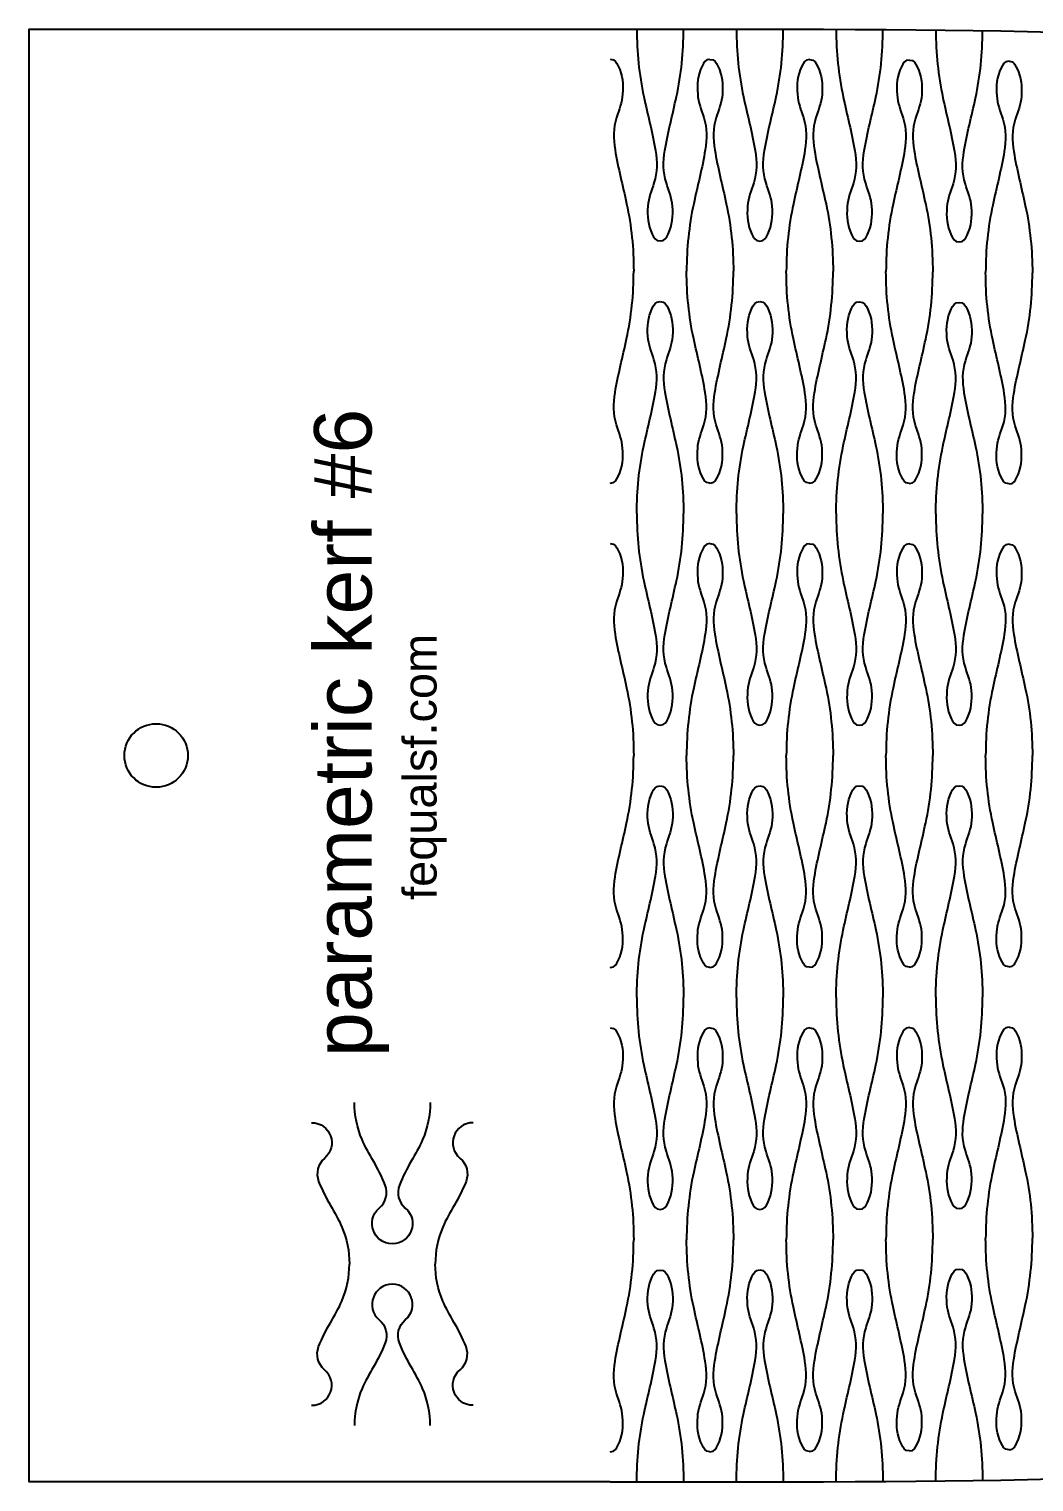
# Model space of a CAD drawing. Header units: millimetres. Extents: x 1 to 583, y -486 to -2.
# Drawn here: x 525.5 to 554.07, y -219.83 to -178.52 of the extents above; entities that cross this region are included whole.
import ezdxf

# ---------------------------------------------------------------- set-up
doc = ezdxf.new("R2010")
doc.units = ezdxf.units.MM
doc.header["$MEASUREMENT"] = 0
doc.layers.add('DEFAULT', color=7, linetype='Continuous')

msp = doc.modelspace()

# ---------------------------------------------------------------- linework, layer by layer
at = {"layer": 'DEFAULT'}
msp.add_lwpolyline([(542.024, -219.835), (525.497, -219.835), (525.497, -178.517), (542.024, -178.517)], dxfattribs=at)
for points, knots in [([(542.024, -178.517), (553.829, -178.517), (559.732, -178.517), (565.634, -179.55), (571.537, -180.583), (577.439, -182.649), (583.342, -190.913)], [0, 0, 0, 0, 1, 1, 1, 2, 2, 2, 2]), ([(542.777, -178.517), (542.777, -179.168), (542.841, -179.801), (542.977, -180.438), (543.087, -180.949), (543.221, -181.454), (543.306, -181.971), (543.358, -182.286), (543.366, -182.578), (543.266, -182.891), (543.196, -183.108), (543.106, -183.316), (543.091, -183.553), (543.073, -183.834), (543.085, -184.088), (543.218, -184.35), (543.269, -184.451), (543.301, -184.543), (543.441, -184.543)], [0, 0, 0, 0, 1, 1, 1, 2, 2, 2, 3, 3, 3, 4, 4, 4, 5, 5, 5, 6, 6, 6, 6]), ([(543.441, -184.543), (543.581, -184.543), (543.614, -184.451), (543.665, -184.351), (543.798, -184.088), (543.809, -183.835), (543.792, -183.553), (543.777, -183.317), (543.686, -183.109), (543.617, -182.891), (543.517, -182.578), (543.524, -182.286), (543.576, -181.971), (543.662, -181.454), (543.796, -180.949), (543.905, -180.438), (544.042, -179.801), (544.106, -179.168), (544.106, -178.518)], [0, 0, 0, 0, 1, 1, 1, 2, 2, 2, 3, 3, 3, 4, 4, 4, 5, 5, 5, 6, 6, 6, 6]), ([(545.611, -178.519), (545.611, -179.17), (545.675, -179.803), (545.811, -180.44), (545.921, -180.951), (546.055, -181.456), (546.14, -181.973), (546.193, -182.288), (546.2, -182.58), (546.1, -182.892), (546.03, -183.11), (545.94, -183.318), (545.925, -183.554), (545.908, -183.836), (545.919, -184.09), (546.052, -184.352), (546.103, -184.453), (546.135, -184.545), (546.275, -184.545)], [0, 0, 0, 0, 1, 1, 1, 2, 2, 2, 3, 3, 3, 4, 4, 4, 5, 5, 5, 6, 6, 6, 6]), ([(546.275, -184.545), (546.415, -184.545), (546.448, -184.453), (546.499, -184.353), (546.632, -184.09), (546.643, -183.837), (546.626, -183.556), (546.611, -183.319), (546.521, -183.111), (546.451, -182.893), (546.351, -182.58), (546.358, -182.289), (546.411, -181.973), (546.496, -181.457), (546.63, -180.952), (546.74, -180.441), (546.876, -179.805), (546.94, -179.172), (546.94, -178.521)], [0, 0, 0, 0, 1, 1, 1, 2, 2, 2, 3, 3, 3, 4, 4, 4, 5, 5, 5, 6, 6, 6, 6]), ([(548.445, -178.527), (548.445, -179.178), (548.509, -179.811), (548.646, -180.448), (548.755, -180.959), (548.889, -181.464), (548.974, -181.981), (549.027, -182.296), (549.034, -182.588), (548.934, -182.9), (548.864, -183.118), (548.774, -183.325), (548.759, -183.561), (548.742, -183.843), (548.753, -184.096), (548.886, -184.359), (548.937, -184.459), (548.969, -184.552), (549.11, -184.552)], [0, 0, 0, 0, 1, 1, 1, 2, 2, 2, 3, 3, 3, 4, 4, 4, 5, 5, 5, 6, 6, 6, 6]), ([(549.11, -184.552), (549.249, -184.553), (549.282, -184.461), (549.333, -184.361), (549.466, -184.099), (549.477, -183.846), (549.46, -183.564), (549.445, -183.328), (549.355, -183.12), (549.285, -182.902), (549.185, -182.589), (549.192, -182.298), (549.245, -181.982), (549.33, -181.466), (549.464, -180.962), (549.574, -180.452), (549.71, -179.816), (549.774, -179.184), (549.774, -178.534)], [0, 0, 0, 0, 1, 1, 1, 2, 2, 2, 3, 3, 3, 4, 4, 4, 5, 5, 5, 6, 6, 6, 6]), ([(551.279, -178.548), (551.279, -179.199), (551.343, -179.832), (551.48, -180.469), (551.589, -180.98), (551.723, -181.485), (551.808, -182.002), (551.861, -182.317), (551.868, -182.608), (551.768, -182.92), (551.698, -183.137), (551.608, -183.344), (551.593, -183.579), (551.576, -183.861), (551.588, -184.114), (551.72, -184.377), (551.771, -184.477), (551.803, -184.57), (551.944, -184.571)], [0, 0, 0, 0, 1, 1, 1, 2, 2, 2, 3, 3, 3, 4, 4, 4, 5, 5, 5, 6, 6, 6, 6]), ([(551.944, -184.571), (552.083, -184.572), (552.116, -184.481), (552.167, -184.381), (552.3, -184.12), (552.311, -183.867), (552.294, -183.586), (552.279, -183.35), (552.189, -183.142), (552.119, -182.924), (552.019, -182.612), (552.026, -182.32), (552.079, -182.005), (552.164, -181.491), (552.298, -180.988), (552.408, -180.479), (552.544, -179.845), (552.608, -179.214), (552.608, -178.566)], [0, 0, 0, 0, 1, 1, 1, 2, 2, 2, 3, 3, 3, 4, 4, 4, 5, 5, 5, 6, 6, 6, 6]), ([(542.024, -179.378), (542.164, -179.378), (542.197, -179.47), (542.247, -179.57), (542.381, -179.833), (542.392, -180.087), (542.374, -180.368), (542.36, -180.605), (542.269, -180.812), (542.2, -181.03), (542.1, -181.343), (542.107, -181.635), (542.159, -181.95), (542.245, -182.467), (542.379, -182.972), (542.488, -183.483), (542.625, -184.12), (542.688, -184.753), (542.688, -185.404)], [0, 0, 0, 0, 1, 1, 1, 2, 2, 2, 3, 3, 3, 4, 4, 4, 5, 5, 5, 6, 6, 6, 6]), ([(544.858, -179.379), (544.718, -179.379), (544.686, -179.471), (544.635, -179.571), (544.502, -179.833), (544.491, -180.087), (544.508, -180.369), (544.523, -180.605), (544.613, -180.813), (544.683, -181.031), (544.783, -181.344), (544.775, -181.635), (544.723, -181.951), (544.638, -182.468), (544.504, -182.973), (544.394, -183.484), (544.258, -184.12), (544.194, -184.753), (544.194, -185.404)], [0, 0, 0, 0, 1, 1, 1, 2, 2, 2, 3, 3, 3, 4, 4, 4, 5, 5, 5, 6, 6, 6, 6]), ([(544.858, -179.379), (544.998, -179.379), (545.031, -179.471), (545.082, -179.571), (545.215, -179.834), (545.226, -180.088), (545.209, -180.369), (545.194, -180.606), (545.104, -180.813), (545.034, -181.031), (544.934, -181.344), (544.941, -181.636), (544.994, -181.951), (545.079, -182.468), (545.213, -182.973), (545.322, -183.484), (545.459, -184.121), (545.523, -184.754), (545.523, -185.405)], [0, 0, 0, 0, 1, 1, 1, 2, 2, 2, 3, 3, 3, 4, 4, 4, 5, 5, 5, 6, 6, 6, 6]), ([(547.692, -179.383), (547.553, -179.383), (547.52, -179.475), (547.469, -179.575), (547.336, -179.838), (547.325, -180.091), (547.342, -180.372), (547.357, -180.609), (547.447, -180.817), (547.517, -181.035), (547.617, -181.347), (547.61, -181.639), (547.557, -181.955), (547.472, -182.471), (547.338, -182.976), (547.228, -183.487), (547.092, -184.123), (547.028, -184.756), (547.028, -185.406)], [0, 0, 0, 0, 1, 1, 1, 2, 2, 2, 3, 3, 3, 4, 4, 4, 5, 5, 5, 6, 6, 6, 6]), ([(547.692, -179.383), (547.833, -179.384), (547.865, -179.476), (547.916, -179.577), (548.049, -179.839), (548.06, -180.093), (548.043, -180.375), (548.028, -180.611), (547.938, -180.818), (547.868, -181.036), (547.768, -181.349), (547.775, -181.64), (547.828, -181.956), (547.913, -182.473), (548.047, -182.978), (548.157, -183.489), (548.293, -184.126), (548.357, -184.759), (548.357, -185.41)], [0, 0, 0, 0, 1, 1, 1, 2, 2, 2, 3, 3, 3, 4, 4, 4, 5, 5, 5, 6, 6, 6, 6]), ([(550.527, -179.398), (550.387, -179.398), (550.354, -179.49), (550.303, -179.589), (550.17, -179.852), (550.159, -180.104), (550.176, -180.386), (550.191, -180.622), (550.282, -180.83), (550.351, -181.048), (550.451, -181.361), (550.444, -181.652), (550.391, -181.968), (550.306, -182.483), (550.172, -182.988), (550.063, -183.497), (549.926, -184.133), (549.862, -184.766), (549.862, -185.415)], [0, 0, 0, 0, 1, 1, 1, 2, 2, 2, 3, 3, 3, 4, 4, 4, 5, 5, 5, 6, 6, 6, 6]), ([(550.527, -179.398), (550.667, -179.4), (550.699, -179.493), (550.75, -179.593), (550.882, -179.856), (550.895, -180.11), (550.877, -180.392), (550.862, -180.627), (550.772, -180.834), (550.702, -181.051), (550.602, -181.363), (550.61, -181.654), (550.662, -181.97), (550.747, -182.487), (550.881, -182.993), (550.991, -183.504), (551.127, -184.14), (551.191, -184.773), (551.191, -185.424)], [0, 0, 0, 0, 1, 1, 1, 2, 2, 2, 3, 3, 3, 4, 4, 4, 5, 5, 5, 6, 6, 6, 6]), ([(553.36, -179.434), (553.221, -179.433), (553.188, -179.524), (553.137, -179.623), (553.003, -179.885), (552.993, -180.137), (553.01, -180.417), (553.025, -180.654), (553.115, -180.862), (553.185, -181.08), (553.284, -181.392), (553.278, -181.683), (553.225, -181.998), (553.14, -182.512), (553.006, -183.015), (552.896, -183.523), (552.76, -184.158), (552.696, -184.789), (552.696, -185.437)], [0, 0, 0, 0, 1, 1, 1, 2, 2, 2, 3, 3, 3, 4, 4, 4, 5, 5, 5, 6, 6, 6, 6]), ([(553.36, -179.434), (553.501, -179.438), (553.533, -179.531), (553.584, -179.632), (553.716, -179.895), (553.728, -180.148), (553.711, -180.43), (553.696, -180.665), (553.606, -180.87), (553.536, -181.086), (553.435, -181.397), (553.444, -181.688), (553.496, -182.002), (553.581, -182.52), (553.715, -183.026), (553.824, -183.537), (553.96, -184.173), (554.025, -184.805), (554.025, -185.454)], [0, 0, 0, 0, 1, 1, 1, 2, 2, 2, 3, 3, 3, 4, 4, 4, 5, 5, 5, 6, 6, 6, 6]), ([(542.024, -191.429), (542.164, -191.429), (542.197, -191.337), (542.247, -191.237), (542.381, -190.974), (542.392, -190.721), (542.374, -190.439), (542.36, -190.203), (542.269, -189.995), (542.2, -189.777), (542.1, -189.464), (542.107, -189.172), (542.159, -188.857), (542.245, -188.34), (542.379, -187.835), (542.488, -187.324), (542.625, -186.687), (542.688, -186.054), (542.688, -185.404)], [0, 0, 0, 0, 1, 1, 1, 2, 2, 2, 3, 3, 3, 4, 4, 4, 5, 5, 5, 6, 6, 6, 6]), ([(544.858, -191.429), (544.718, -191.429), (544.686, -191.337), (544.635, -191.237), (544.502, -190.974), (544.491, -190.721), (544.508, -190.439), (544.523, -190.203), (544.613, -189.995), (544.683, -189.777), (544.783, -189.464), (544.775, -189.173), (544.723, -188.857), (544.638, -188.34), (544.504, -187.835), (544.394, -187.324), (544.258, -186.688), (544.194, -186.054), (544.194, -185.404)], [0, 0, 0, 0, 1, 1, 1, 2, 2, 2, 3, 3, 3, 4, 4, 4, 5, 5, 5, 6, 6, 6, 6]), ([(544.858, -191.429), (544.998, -191.429), (545.031, -191.337), (545.082, -191.237), (545.215, -190.974), (545.226, -190.721), (545.209, -190.439), (545.194, -190.203), (545.104, -189.995), (545.034, -189.777), (544.934, -189.464), (544.941, -189.173), (544.994, -188.857), (545.079, -188.34), (545.213, -187.835), (545.322, -187.325), (545.459, -186.688), (545.523, -186.055), (545.523, -185.405)], [0, 0, 0, 0, 1, 1, 1, 2, 2, 2, 3, 3, 3, 4, 4, 4, 5, 5, 5, 6, 6, 6, 6]), ([(547.692, -191.431), (547.552, -191.431), (547.52, -191.339), (547.469, -191.239), (547.336, -190.976), (547.325, -190.723), (547.342, -190.441), (547.357, -190.205), (547.447, -189.997), (547.517, -189.779), (547.617, -189.466), (547.61, -189.175), (547.557, -188.859), (547.472, -188.342), (547.338, -187.837), (547.228, -187.326), (547.092, -186.69), (547.028, -186.057), (547.028, -185.406)], [0, 0, 0, 0, 1, 1, 1, 2, 2, 2, 3, 3, 3, 4, 4, 4, 5, 5, 5, 6, 6, 6, 6]), ([(547.692, -191.431), (547.833, -191.431), (547.865, -191.34), (547.916, -191.239), (548.049, -190.977), (548.06, -190.724), (548.043, -190.442), (548.028, -190.206), (547.938, -189.998), (547.868, -189.78), (547.768, -189.467), (547.775, -189.175), (547.828, -188.86), (547.913, -188.343), (548.047, -187.839), (548.157, -187.328), (548.293, -186.692), (548.357, -186.06), (548.357, -185.41)], [0, 0, 0, 0, 1, 1, 1, 2, 2, 2, 3, 3, 3, 4, 4, 4, 5, 5, 5, 6, 6, 6, 6]), ([(550.527, -191.437), (550.387, -191.437), (550.354, -191.345), (550.303, -191.244), (550.17, -190.982), (550.159, -190.729), (550.176, -190.447), (550.191, -190.211), (550.282, -190.004), (550.351, -189.786), (550.451, -189.474), (550.444, -189.182), (550.391, -188.867), (550.306, -188.35), (550.172, -187.845), (550.063, -187.334), (549.926, -186.698), (549.862, -186.065), (549.862, -185.415)], [0, 0, 0, 0, 1, 1, 1, 2, 2, 2, 3, 3, 3, 4, 4, 4, 5, 5, 5, 6, 6, 6, 6]), ([(550.527, -191.437), (550.666, -191.438), (550.699, -191.346), (550.75, -191.246), (550.883, -190.984), (550.894, -190.731), (550.877, -190.45), (550.862, -190.213), (550.772, -190.006), (550.702, -189.787), (550.602, -189.475), (550.609, -189.184), (550.662, -188.868), (550.747, -188.353), (550.881, -187.849), (550.991, -187.339), (551.127, -186.705), (551.191, -186.073), (551.191, -185.424)], [0, 0, 0, 0, 1, 1, 1, 2, 2, 2, 3, 3, 3, 4, 4, 4, 5, 5, 5, 6, 6, 6, 6]), ([(553.36, -191.451), (553.221, -191.45), (553.188, -191.358), (553.137, -191.258), (553.004, -190.996), (552.993, -190.743), (553.01, -190.462), (553.025, -190.226), (553.115, -190.019), (553.185, -189.802), (553.285, -189.491), (553.278, -189.2), (553.225, -188.885), (553.14, -188.369), (553.006, -187.864), (552.896, -187.354), (552.76, -186.719), (552.696, -186.086), (552.696, -185.437)], [0, 0, 0, 0, 1, 1, 1, 2, 2, 2, 3, 3, 3, 4, 4, 4, 5, 5, 5, 6, 6, 6, 6]), ([(553.36, -191.451), (553.5, -191.453), (553.533, -191.361), (553.584, -191.261), (553.717, -191), (553.728, -190.748), (553.711, -190.468), (553.696, -190.231), (553.606, -190.024), (553.536, -189.805), (553.437, -189.494), (553.443, -189.203), (553.496, -188.888), (553.581, -188.374), (553.715, -187.872), (553.824, -187.365), (553.961, -186.732), (554.025, -186.102), (554.025, -185.454)], [0, 0, 0, 0, 1, 1, 1, 2, 2, 2, 3, 3, 3, 4, 4, 4, 5, 5, 5, 6, 6, 6, 6]), ([(542.777, -192.29), (542.777, -191.639), (542.841, -191.006), (542.977, -190.369), (543.087, -189.858), (543.221, -189.353), (543.306, -188.837), (543.358, -188.521), (543.366, -188.229), (543.266, -187.917), (543.196, -187.699), (543.106, -187.491), (543.091, -187.254), (543.073, -186.973), (543.085, -186.72), (543.218, -186.457), (543.269, -186.357), (543.301, -186.265), (543.441, -186.265)], [0, 0, 0, 0, 1, 1, 1, 2, 2, 2, 3, 3, 3, 4, 4, 4, 5, 5, 5, 6, 6, 6, 6]), ([(543.441, -186.265), (543.581, -186.265), (543.614, -186.357), (543.665, -186.457), (543.798, -186.72), (543.809, -186.973), (543.792, -187.255), (543.777, -187.491), (543.686, -187.699), (543.617, -187.917), (543.517, -188.229), (543.524, -188.521), (543.576, -188.837), (543.662, -189.354), (543.796, -189.859), (543.905, -190.37), (544.042, -191.006), (544.106, -191.64), (544.106, -192.29)], [0, 0, 0, 0, 1, 1, 1, 2, 2, 2, 3, 3, 3, 4, 4, 4, 5, 5, 5, 6, 6, 6, 6]), ([(545.611, -192.29), (545.611, -191.64), (545.675, -191.007), (545.811, -190.37), (545.921, -189.859), (546.055, -189.355), (546.14, -188.838), (546.193, -188.522), (546.2, -188.231), (546.1, -187.918), (546.03, -187.7), (545.94, -187.492), (545.925, -187.256), (545.908, -186.974), (545.919, -186.721), (546.052, -186.458), (546.103, -186.358), (546.135, -186.266), (546.275, -186.266)], [0, 0, 0, 0, 1, 1, 1, 2, 2, 2, 3, 3, 3, 4, 4, 4, 5, 5, 5, 6, 6, 6, 6]), ([(546.275, -186.266), (546.415, -186.266), (546.448, -186.358), (546.499, -186.459), (546.632, -186.722), (546.643, -186.975), (546.626, -187.256), (546.611, -187.493), (546.521, -187.701), (546.451, -187.919), (546.351, -188.231), (546.358, -188.523), (546.411, -188.838), (546.496, -189.355), (546.63, -189.86), (546.74, -190.371), (546.876, -191.008), (546.94, -191.641), (546.94, -192.291)], [0, 0, 0, 0, 1, 1, 1, 2, 2, 2, 3, 3, 3, 4, 4, 4, 5, 5, 5, 6, 6, 6, 6]), ([(548.445, -192.293), (548.445, -191.643), (548.509, -191.01), (548.646, -190.374), (548.755, -189.863), (548.889, -189.359), (548.974, -188.843), (549.027, -188.527), (549.034, -188.236), (548.934, -187.923), (548.864, -187.705), (548.774, -187.497), (548.759, -187.261), (548.742, -186.98), (548.753, -186.727), (548.886, -186.464), (548.937, -186.364), (548.97, -186.272), (549.11, -186.273)], [0, 0, 0, 0, 1, 1, 1, 2, 2, 2, 3, 3, 3, 4, 4, 4, 5, 5, 5, 6, 6, 6, 6]), ([(549.11, -186.273), (549.25, -186.273), (549.282, -186.365), (549.333, -186.466), (549.466, -186.728), (549.477, -186.982), (549.46, -187.263), (549.445, -187.499), (549.355, -187.707), (549.285, -187.925), (549.185, -188.237), (549.192, -188.528), (549.245, -188.844), (549.33, -189.361), (549.464, -189.865), (549.574, -190.376), (549.71, -191.013), (549.774, -191.645), (549.774, -192.296)], [0, 0, 0, 0, 1, 1, 1, 2, 2, 2, 3, 3, 3, 4, 4, 4, 5, 5, 5, 6, 6, 6, 6]), ([(551.279, -192.3), (551.279, -191.651), (551.343, -191.019), (551.48, -190.384), (551.589, -189.874), (551.723, -189.371), (551.808, -188.856), (551.861, -188.54), (551.868, -188.249), (551.768, -187.937), (551.698, -187.719), (551.608, -187.511), (551.593, -187.275), (551.576, -186.994), (551.587, -186.741), (551.72, -186.48), (551.771, -186.38), (551.804, -186.288), (551.944, -186.289)], [0, 0, 0, 0, 1, 1, 1, 2, 2, 2, 3, 3, 3, 4, 4, 4, 5, 5, 5, 6, 6, 6, 6]), ([(551.944, -186.289), (552.084, -186.29), (552.116, -186.383), (552.167, -186.483), (552.299, -186.746), (552.311, -186.999), (552.294, -187.28), (552.279, -187.516), (552.189, -187.723), (552.119, -187.94), (552.019, -188.252), (552.027, -188.543), (552.079, -188.858), (552.164, -189.374), (552.298, -189.879), (552.408, -190.389), (552.544, -191.025), (552.608, -191.657), (552.608, -192.306)], [0, 0, 0, 0, 1, 1, 1, 2, 2, 2, 3, 3, 3, 4, 4, 4, 5, 5, 5, 6, 6, 6, 6]), ([(542.777, -192.29), (542.777, -192.941), (542.841, -193.574), (542.977, -194.211), (543.087, -194.721), (543.221, -195.226), (543.306, -195.743), (543.358, -196.059), (543.366, -196.35), (543.266, -196.663), (543.196, -196.881), (543.106, -197.089), (543.091, -197.325), (543.073, -197.607), (543.085, -197.86), (543.218, -198.123), (543.269, -198.223), (543.301, -198.315), (543.441, -198.315)], [0, 0, 0, 0, 1, 1, 1, 2, 2, 2, 3, 3, 3, 4, 4, 4, 5, 5, 5, 6, 6, 6, 6]), ([(543.441, -198.315), (543.581, -198.315), (543.614, -198.223), (543.665, -198.123), (543.798, -197.86), (543.809, -197.607), (543.792, -197.325), (543.777, -197.089), (543.686, -196.881), (543.617, -196.663), (543.517, -196.35), (543.524, -196.059), (543.576, -195.743), (543.662, -195.226), (543.796, -194.721), (543.905, -194.21), (544.042, -193.574), (544.106, -192.94), (544.106, -192.29)], [0, 0, 0, 0, 1, 1, 1, 2, 2, 2, 3, 3, 3, 4, 4, 4, 5, 5, 5, 6, 6, 6, 6]), ([(545.611, -192.29), (545.611, -192.941), (545.675, -193.574), (545.811, -194.211), (545.921, -194.722), (546.055, -195.227), (546.14, -195.743), (546.193, -196.059), (546.2, -196.351), (546.1, -196.663), (546.03, -196.881), (545.94, -197.089), (545.925, -197.325), (545.908, -197.607), (545.919, -197.86), (546.052, -198.123), (546.103, -198.223), (546.135, -198.315), (546.275, -198.315)], [0, 0, 0, 0, 1, 1, 1, 2, 2, 2, 3, 3, 3, 4, 4, 4, 5, 5, 5, 6, 6, 6, 6]), ([(546.275, -198.315), (546.415, -198.315), (546.448, -198.223), (546.499, -198.123), (546.632, -197.86), (546.643, -197.607), (546.626, -197.326), (546.611, -197.089), (546.521, -196.881), (546.451, -196.663), (546.351, -196.351), (546.358, -196.059), (546.411, -195.743), (546.496, -195.227), (546.63, -194.722), (546.74, -194.211), (546.876, -193.575), (546.94, -192.942), (546.94, -192.291)], [0, 0, 0, 0, 1, 1, 1, 2, 2, 2, 3, 3, 3, 4, 4, 4, 5, 5, 5, 6, 6, 6, 6]), ([(548.445, -192.293), (548.445, -192.943), (548.509, -193.577), (548.646, -194.213), (548.755, -194.724), (548.889, -195.229), (548.974, -195.745), (549.027, -196.061), (549.034, -196.352), (548.934, -196.664), (548.864, -196.882), (548.774, -197.09), (548.759, -197.326), (548.742, -197.608), (548.753, -197.861), (548.886, -198.124), (548.937, -198.224), (548.97, -198.316), (549.11, -198.316)], [0, 0, 0, 0, 1, 1, 1, 2, 2, 2, 3, 3, 3, 4, 4, 4, 5, 5, 5, 6, 6, 6, 6]), ([(549.11, -198.316), (549.25, -198.316), (549.282, -198.224), (549.333, -198.124), (549.466, -197.861), (549.477, -197.608), (549.46, -197.327), (549.445, -197.09), (549.355, -196.883), (549.285, -196.665), (549.185, -196.352), (549.192, -196.061), (549.245, -195.745), (549.33, -195.229), (549.464, -194.724), (549.574, -194.214), (549.71, -193.578), (549.774, -192.945), (549.774, -192.296)], [0, 0, 0, 0, 1, 1, 1, 2, 2, 2, 3, 3, 3, 4, 4, 4, 5, 5, 5, 6, 6, 6, 6]), ([(551.279, -192.3), (551.279, -192.95), (551.343, -193.583), (551.48, -194.219), (551.589, -194.729), (551.723, -195.233), (551.808, -195.749), (551.861, -196.064), (551.868, -196.355), (551.768, -196.668), (551.698, -196.885), (551.608, -197.092), (551.593, -197.328), (551.576, -197.61), (551.587, -197.863), (551.72, -198.125), (551.771, -198.225), (551.804, -198.317), (551.944, -198.317)], [0, 0, 0, 0, 1, 1, 1, 2, 2, 2, 3, 3, 3, 4, 4, 4, 5, 5, 5, 6, 6, 6, 6]), ([(551.944, -198.317), (552.083, -198.317), (552.116, -198.225), (552.167, -198.125), (552.3, -197.863), (552.311, -197.61), (552.294, -197.329), (552.279, -197.093), (552.189, -196.886), (552.119, -196.668), (552.019, -196.356), (552.026, -196.065), (552.079, -195.75), (552.164, -195.234), (552.298, -194.731), (552.408, -194.221), (552.544, -193.586), (552.608, -192.955), (552.608, -192.306)], [0, 0, 0, 0, 1, 1, 1, 2, 2, 2, 3, 3, 3, 4, 4, 4, 5, 5, 5, 6, 6, 6, 6]), ([(542.024, -193.151), (542.164, -193.151), (542.197, -193.243), (542.247, -193.343), (542.381, -193.606), (542.392, -193.859), (542.374, -194.141), (542.36, -194.377), (542.269, -194.585), (542.2, -194.803), (542.1, -195.116), (542.107, -195.407), (542.159, -195.723), (542.245, -196.24), (542.379, -196.745), (542.488, -197.256), (542.625, -197.892), (542.688, -198.526), (542.688, -199.176)], [0, 0, 0, 0, 1, 1, 1, 2, 2, 2, 3, 3, 3, 4, 4, 4, 5, 5, 5, 6, 6, 6, 6]), ([(544.858, -193.151), (544.718, -193.151), (544.686, -193.243), (544.635, -193.343), (544.502, -193.606), (544.491, -193.859), (544.508, -194.141), (544.523, -194.377), (544.613, -194.585), (544.683, -194.803), (544.783, -195.116), (544.775, -195.407), (544.723, -195.723), (544.638, -196.24), (544.504, -196.745), (544.394, -197.256), (544.258, -197.892), (544.194, -198.526), (544.194, -199.176)], [0, 0, 0, 0, 1, 1, 1, 2, 2, 2, 3, 3, 3, 4, 4, 4, 5, 5, 5, 6, 6, 6, 6]), ([(544.858, -193.151), (544.998, -193.151), (545.031, -193.243), (545.082, -193.343), (545.215, -193.606), (545.226, -193.859), (545.209, -194.141), (545.194, -194.377), (545.104, -194.585), (545.034, -194.803), (544.934, -195.116), (544.941, -195.407), (544.994, -195.723), (545.079, -196.24), (545.213, -196.745), (545.322, -197.256), (545.459, -197.892), (545.523, -198.526), (545.523, -199.176)], [0, 0, 0, 0, 1, 1, 1, 2, 2, 2, 3, 3, 3, 4, 4, 4, 5, 5, 5, 6, 6, 6, 6]), ([(547.692, -193.152), (547.553, -193.152), (547.52, -193.244), (547.469, -193.344), (547.336, -193.607), (547.325, -193.86), (547.342, -194.142), (547.357, -194.378), (547.447, -194.586), (547.517, -194.804), (547.617, -195.117), (547.61, -195.408), (547.557, -195.724), (547.472, -196.241), (547.338, -196.746), (547.228, -197.256), (547.092, -197.893), (547.028, -198.526), (547.028, -199.176)], [0, 0, 0, 0, 1, 1, 1, 2, 2, 2, 3, 3, 3, 4, 4, 4, 5, 5, 5, 6, 6, 6, 6]), ([(547.692, -193.152), (547.833, -193.152), (547.865, -193.245), (547.916, -193.345), (548.049, -193.607), (548.06, -193.861), (548.043, -194.142), (548.028, -194.379), (547.938, -194.586), (547.868, -194.804), (547.768, -195.117), (547.775, -195.408), (547.828, -195.724), (547.913, -196.241), (548.047, -196.746), (548.157, -197.257), (548.293, -197.893), (548.357, -198.526), (548.357, -199.176)], [0, 0, 0, 0, 1, 1, 1, 2, 2, 2, 3, 3, 3, 4, 4, 4, 5, 5, 5, 6, 6, 6, 6]), ([(550.527, -193.157), (550.387, -193.157), (550.354, -193.248), (550.303, -193.349), (550.17, -193.611), (550.159, -193.864), (550.176, -194.145), (550.191, -194.382), (550.282, -194.589), (550.351, -194.807), (550.451, -195.12), (550.444, -195.411), (550.391, -195.726), (550.306, -196.243), (550.172, -196.747), (550.063, -197.258), (549.926, -197.894), (549.862, -198.526), (549.862, -199.176)], [0, 0, 0, 0, 1, 1, 1, 2, 2, 2, 3, 3, 3, 4, 4, 4, 5, 5, 5, 6, 6, 6, 6]), ([(550.527, -193.157), (550.667, -193.157), (550.699, -193.249), (550.75, -193.35), (550.883, -193.612), (550.894, -193.866), (550.877, -194.147), (550.862, -194.383), (550.772, -194.59), (550.702, -194.808), (550.602, -195.12), (550.609, -195.412), (550.662, -195.727), (550.747, -196.243), (550.881, -196.748), (550.991, -197.258), (551.127, -197.894), (551.191, -198.527), (551.191, -199.176)], [0, 0, 0, 0, 1, 1, 1, 2, 2, 2, 3, 3, 3, 4, 4, 4, 5, 5, 5, 6, 6, 6, 6]), ([(553.36, -193.168), (553.221, -193.167), (553.188, -193.259), (553.137, -193.359), (553.004, -193.62), (552.993, -193.873), (553.01, -194.154), (553.025, -194.39), (553.115, -194.597), (553.185, -194.815), (553.285, -195.127), (553.278, -195.418), (553.225, -195.733), (553.14, -196.248), (553.006, -196.751), (552.896, -197.261), (552.76, -197.896), (552.696, -198.527), (552.696, -199.176)], [0, 0, 0, 0, 1, 1, 1, 2, 2, 2, 3, 3, 3, 4, 4, 4, 5, 5, 5, 6, 6, 6, 6]), ([(553.36, -193.168), (553.5, -193.169), (553.533, -193.261), (553.584, -193.361), (553.716, -193.623), (553.728, -193.876), (553.711, -194.157), (553.696, -194.393), (553.606, -194.599), (553.536, -194.816), (553.436, -195.128), (553.443, -195.419), (553.496, -195.734), (553.581, -196.249), (553.715, -196.753), (553.824, -197.263), (553.961, -197.897), (554.025, -198.528), (554.025, -199.176)], [0, 0, 0, 0, 1, 1, 1, 2, 2, 2, 3, 3, 3, 4, 4, 4, 5, 5, 5, 6, 6, 6, 6]), ([(529.11, -198.273), (528.611, -198.273), (528.207, -198.677), (528.207, -199.176), (528.207, -199.675), (528.611, -200.079), (529.11, -200.079), (529.608, -200.079), (530.013, -199.675), (530.013, -199.176), (530.013, -198.677), (529.608, -198.273), (529.11, -198.273)], [0, 0, 0, 0, 1, 1, 1, 2, 2, 2, 3, 3, 3, 4, 4, 4, 4]), ([(542.024, -205.201), (542.164, -205.201), (542.197, -205.109), (542.247, -205.009), (542.381, -204.747), (542.392, -204.493), (542.374, -204.211), (542.36, -203.975), (542.269, -203.767), (542.2, -203.549), (542.1, -203.237), (542.107, -202.945), (542.159, -202.629), (542.245, -202.112), (542.379, -201.607), (542.488, -201.096), (542.625, -200.46), (542.688, -199.826), (542.688, -199.176)], [0, 0, 0, 0, 1, 1, 1, 2, 2, 2, 3, 3, 3, 4, 4, 4, 5, 5, 5, 6, 6, 6, 6]), ([(544.858, -205.201), (544.718, -205.201), (544.686, -205.109), (544.635, -205.009), (544.502, -204.746), (544.491, -204.493), (544.508, -204.211), (544.523, -203.975), (544.613, -203.767), (544.683, -203.549), (544.783, -203.237), (544.775, -202.945), (544.723, -202.629), (544.638, -202.112), (544.504, -201.607), (544.394, -201.096), (544.258, -200.46), (544.194, -199.826), (544.194, -199.176)], [0, 0, 0, 0, 1, 1, 1, 2, 2, 2, 3, 3, 3, 4, 4, 4, 5, 5, 5, 6, 6, 6, 6]), ([(544.858, -205.201), (544.998, -205.201), (545.031, -205.109), (545.082, -205.009), (545.215, -204.746), (545.226, -204.493), (545.209, -204.211), (545.194, -203.975), (545.104, -203.767), (545.034, -203.549), (544.934, -203.237), (544.941, -202.945), (544.994, -202.629), (545.079, -202.112), (545.213, -201.607), (545.322, -201.096), (545.459, -200.46), (545.523, -199.826), (545.523, -199.176)], [0, 0, 0, 0, 1, 1, 1, 2, 2, 2, 3, 3, 3, 4, 4, 4, 5, 5, 5, 6, 6, 6, 6]), ([(547.692, -205.2), (547.553, -205.2), (547.52, -205.108), (547.469, -205.008), (547.336, -204.745), (547.325, -204.492), (547.342, -204.21), (547.357, -203.974), (547.447, -203.766), (547.517, -203.548), (547.617, -203.235), (547.61, -202.944), (547.557, -202.628), (547.472, -202.112), (547.338, -201.607), (547.228, -201.096), (547.092, -200.46), (547.028, -199.826), (547.028, -199.176)], [0, 0, 0, 0, 1, 1, 1, 2, 2, 2, 3, 3, 3, 4, 4, 4, 5, 5, 5, 6, 6, 6, 6]), ([(547.692, -205.2), (547.833, -205.2), (547.865, -205.108), (547.916, -205.007), (548.049, -204.745), (548.06, -204.491), (548.043, -204.21), (548.028, -203.973), (547.938, -203.766), (547.868, -203.548), (547.768, -203.235), (547.775, -202.944), (547.828, -202.628), (547.913, -202.111), (548.047, -201.606), (548.157, -201.096), (548.293, -200.459), (548.357, -199.826), (548.357, -199.176)], [0, 0, 0, 0, 1, 1, 1, 2, 2, 2, 3, 3, 3, 4, 4, 4, 5, 5, 5, 6, 6, 6, 6]), ([(550.527, -205.195), (550.387, -205.196), (550.354, -205.104), (550.303, -205.004), (550.17, -204.741), (550.159, -204.488), (550.176, -204.207), (550.191, -203.97), (550.282, -203.763), (550.351, -203.545), (550.451, -203.233), (550.444, -202.941), (550.391, -202.626), (550.306, -202.11), (550.172, -201.605), (550.063, -201.094), (549.926, -200.459), (549.862, -199.826), (549.862, -199.176)], [0, 0, 0, 0, 1, 1, 1, 2, 2, 2, 3, 3, 3, 4, 4, 4, 5, 5, 5, 6, 6, 6, 6]), ([(550.527, -205.195), (550.667, -205.195), (550.699, -205.103), (550.75, -205.002), (550.883, -204.74), (550.894, -204.487), (550.877, -204.205), (550.862, -203.969), (550.772, -203.762), (550.702, -203.544), (550.602, -203.232), (550.609, -202.941), (550.662, -202.625), (550.747, -202.109), (550.881, -201.604), (550.991, -201.094), (551.127, -200.458), (551.191, -199.826), (551.191, -199.176)], [0, 0, 0, 0, 1, 1, 1, 2, 2, 2, 3, 3, 3, 4, 4, 4, 5, 5, 5, 6, 6, 6, 6]), ([(553.36, -205.184), (553.221, -205.185), (553.188, -205.093), (553.137, -204.994), (553.004, -204.732), (552.993, -204.479), (553.01, -204.198), (553.025, -203.962), (553.115, -203.755), (553.185, -203.537), (553.285, -203.226), (553.278, -202.934), (553.225, -202.62), (553.14, -202.104), (553.006, -201.601), (552.896, -201.091), (552.76, -200.457), (552.696, -199.825), (552.696, -199.176)], [0, 0, 0, 0, 1, 1, 1, 2, 2, 2, 3, 3, 3, 4, 4, 4, 5, 5, 5, 6, 6, 6, 6]), ([(553.36, -205.184), (553.5, -205.183), (553.533, -205.091), (553.584, -204.991), (553.716, -204.729), (553.728, -204.476), (553.711, -204.195), (553.696, -203.959), (553.606, -203.753), (553.536, -203.536), (553.436, -203.224), (553.443, -202.934), (553.496, -202.619), (553.581, -202.103), (553.715, -201.599), (553.824, -201.09), (553.961, -200.455), (554.025, -199.824), (554.025, -199.176)], [0, 0, 0, 0, 1, 1, 1, 2, 2, 2, 3, 3, 3, 4, 4, 4, 5, 5, 5, 6, 6, 6, 6]), ([(542.777, -206.062), (542.777, -205.412), (542.841, -204.778), (542.977, -204.142), (543.087, -203.631), (543.221, -203.126), (543.306, -202.609), (543.358, -202.294), (543.366, -202.002), (543.266, -201.689), (543.196, -201.471), (543.106, -201.263), (543.091, -201.027), (543.073, -200.745), (543.085, -200.492), (543.218, -200.229), (543.269, -200.129), (543.301, -200.037), (543.441, -200.037)], [0, 0, 0, 0, 1, 1, 1, 2, 2, 2, 3, 3, 3, 4, 4, 4, 5, 5, 5, 6, 6, 6, 6]), ([(543.441, -200.037), (543.581, -200.037), (543.614, -200.129), (543.665, -200.229), (543.798, -200.492), (543.809, -200.745), (543.792, -201.027), (543.777, -201.263), (543.686, -201.471), (543.617, -201.689), (543.517, -202.002), (543.524, -202.294), (543.576, -202.609), (543.662, -203.126), (543.796, -203.631), (543.905, -204.142), (544.042, -204.779), (544.106, -205.412), (544.106, -206.062)], [0, 0, 0, 0, 1, 1, 1, 2, 2, 2, 3, 3, 3, 4, 4, 4, 5, 5, 5, 6, 6, 6, 6]), ([(545.611, -206.062), (545.611, -205.411), (545.675, -204.778), (545.811, -204.141), (545.921, -203.63), (546.055, -203.125), (546.14, -202.609), (546.193, -202.293), (546.2, -202.001), (546.1, -201.689), (546.03, -201.471), (545.94, -201.263), (545.925, -201.027), (545.908, -200.745), (545.919, -200.492), (546.052, -200.229), (546.103, -200.129), (546.135, -200.037), (546.275, -200.037)], [0, 0, 0, 0, 1, 1, 1, 2, 2, 2, 3, 3, 3, 4, 4, 4, 5, 5, 5, 6, 6, 6, 6]), ([(546.275, -200.037), (546.415, -200.037), (546.448, -200.129), (546.499, -200.229), (546.632, -200.492), (546.643, -200.745), (546.626, -201.027), (546.611, -201.263), (546.521, -201.471), (546.451, -201.689), (546.351, -202.001), (546.358, -202.293), (546.411, -202.609), (546.496, -203.125), (546.63, -203.63), (546.74, -204.141), (546.876, -204.778), (546.94, -205.411), (546.94, -206.061)], [0, 0, 0, 0, 1, 1, 1, 2, 2, 2, 3, 3, 3, 4, 4, 4, 5, 5, 5, 6, 6, 6, 6]), ([(548.445, -206.059), (548.445, -205.409), (548.509, -204.776), (548.646, -204.139), (548.755, -203.629), (548.889, -203.124), (548.974, -202.607), (549.027, -202.292), (549.034, -202), (548.934, -201.688), (548.864, -201.47), (548.774, -201.262), (548.759, -201.026), (548.742, -200.744), (548.753, -200.491), (548.886, -200.229), (548.937, -200.128), (548.97, -200.036), (549.11, -200.036)], [0, 0, 0, 0, 1, 1, 1, 2, 2, 2, 3, 3, 3, 4, 4, 4, 5, 5, 5, 6, 6, 6, 6]), ([(549.11, -200.036), (549.25, -200.036), (549.282, -200.128), (549.333, -200.228), (549.466, -200.491), (549.477, -200.744), (549.46, -201.026), (549.445, -201.262), (549.355, -201.47), (549.285, -201.688), (549.185, -202), (549.192, -202.291), (549.245, -202.607), (549.33, -203.123), (549.464, -203.628), (549.574, -204.138), (549.71, -204.774), (549.774, -205.407), (549.774, -206.057)], [0, 0, 0, 0, 1, 1, 1, 2, 2, 2, 3, 3, 3, 4, 4, 4, 5, 5, 5, 6, 6, 6, 6]), ([(551.279, -206.052), (551.279, -205.402), (551.343, -204.769), (551.48, -204.133), (551.589, -203.623), (551.723, -203.119), (551.808, -202.603), (551.861, -202.288), (551.868, -201.997), (551.768, -201.685), (551.698, -201.467), (551.608, -201.26), (551.593, -201.024), (551.576, -200.743), (551.587, -200.49), (551.72, -200.227), (551.771, -200.127), (551.804, -200.035), (551.944, -200.035)], [0, 0, 0, 0, 1, 1, 1, 2, 2, 2, 3, 3, 3, 4, 4, 4, 5, 5, 5, 6, 6, 6, 6]), ([(551.944, -200.035), (552.083, -200.035), (552.116, -200.127), (552.167, -200.227), (552.3, -200.489), (552.311, -200.742), (552.294, -201.023), (552.279, -201.259), (552.189, -201.466), (552.119, -201.684), (552.019, -201.996), (552.026, -202.287), (552.079, -202.602), (552.164, -203.118), (552.298, -203.621), (552.408, -204.131), (552.544, -204.766), (552.608, -205.397), (552.608, -206.046)], [0, 0, 0, 0, 1, 1, 1, 2, 2, 2, 3, 3, 3, 4, 4, 4, 5, 5, 5, 6, 6, 6, 6]), ([(542.777, -206.062), (542.777, -206.713), (542.841, -207.346), (542.977, -207.983), (543.087, -208.494), (543.221, -208.999), (543.306, -209.515), (543.358, -209.831), (543.366, -210.123), (543.266, -210.435), (543.196, -210.653), (543.106, -210.861), (543.091, -211.098), (543.073, -211.379), (543.085, -211.633), (543.218, -211.895), (543.269, -211.995), (543.301, -212.088), (543.441, -212.088)], [0, 0, 0, 0, 1, 1, 1, 2, 2, 2, 3, 3, 3, 4, 4, 4, 5, 5, 5, 6, 6, 6, 6]), ([(543.441, -212.088), (543.581, -212.088), (543.614, -211.995), (543.665, -211.895), (543.798, -211.633), (543.809, -211.379), (543.792, -211.098), (543.777, -210.861), (543.686, -210.653), (543.617, -210.435), (543.517, -210.123), (543.524, -209.831), (543.576, -209.515), (543.662, -208.998), (543.796, -208.493), (543.905, -207.982), (544.042, -207.346), (544.106, -206.713), (544.106, -206.062)], [0, 0, 0, 0, 1, 1, 1, 2, 2, 2, 3, 3, 3, 4, 4, 4, 5, 5, 5, 6, 6, 6, 6]), ([(545.611, -206.062), (545.611, -206.712), (545.675, -207.346), (545.811, -207.982), (545.921, -208.493), (546.055, -208.998), (546.14, -209.514), (546.193, -209.83), (546.2, -210.121), (546.1, -210.434), (546.03, -210.652), (545.94, -210.86), (545.925, -211.096), (545.908, -211.378), (545.919, -211.631), (546.052, -211.894), (546.103, -211.994), (546.135, -212.086), (546.275, -212.086)], [0, 0, 0, 0, 1, 1, 1, 2, 2, 2, 3, 3, 3, 4, 4, 4, 5, 5, 5, 6, 6, 6, 6]), ([(546.275, -212.086), (546.415, -212.086), (546.448, -211.994), (546.499, -211.893), (546.632, -211.631), (546.643, -211.377), (546.626, -211.096), (546.611, -210.859), (546.521, -210.652), (546.451, -210.434), (546.351, -210.121), (546.358, -209.829), (546.411, -209.514), (546.496, -208.997), (546.63, -208.492), (546.74, -207.981), (546.876, -207.344), (546.94, -206.711), (546.94, -206.061)], [0, 0, 0, 0, 1, 1, 1, 2, 2, 2, 3, 3, 3, 4, 4, 4, 5, 5, 5, 6, 6, 6, 6]), ([(548.445, -206.059), (548.445, -206.709), (548.509, -207.342), (548.646, -207.978), (548.755, -208.489), (548.889, -208.993), (548.974, -209.509), (549.027, -209.825), (549.034, -210.116), (548.934, -210.429), (548.864, -210.647), (548.774, -210.855), (548.759, -211.091), (548.742, -211.373), (548.753, -211.626), (548.886, -211.888), (548.937, -211.988), (548.97, -212.08), (549.11, -212.08)], [0, 0, 0, 0, 1, 1, 1, 2, 2, 2, 3, 3, 3, 4, 4, 4, 5, 5, 5, 6, 6, 6, 6]), ([(549.11, -212.08), (549.25, -212.079), (549.282, -211.987), (549.333, -211.887), (549.466, -211.624), (549.477, -211.37), (549.46, -211.089), (549.445, -210.853), (549.355, -210.645), (549.285, -210.428), (549.185, -210.115), (549.192, -209.824), (549.245, -209.508), (549.33, -208.992), (549.464, -208.487), (549.574, -207.976), (549.71, -207.34), (549.774, -206.707), (549.774, -206.057)], [0, 0, 0, 0, 1, 1, 1, 2, 2, 2, 3, 3, 3, 4, 4, 4, 5, 5, 5, 6, 6, 6, 6]), ([(551.279, -206.052), (551.279, -206.701), (551.343, -207.333), (551.48, -207.969), (551.589, -208.478), (551.723, -208.981), (551.808, -209.496), (551.861, -209.812), (551.868, -210.103), (551.768, -210.415), (551.698, -210.633), (551.608, -210.841), (551.593, -211.077), (551.576, -211.358), (551.587, -211.611), (551.72, -211.873), (551.771, -211.972), (551.804, -212.064), (551.944, -212.063)], [0, 0, 0, 0, 1, 1, 1, 2, 2, 2, 3, 3, 3, 4, 4, 4, 5, 5, 5, 6, 6, 6, 6]), ([(551.944, -212.063), (552.084, -212.062), (552.116, -211.969), (552.167, -211.869), (552.299, -211.607), (552.311, -211.353), (552.294, -211.072), (552.279, -210.836), (552.189, -210.63), (552.119, -210.412), (552.019, -210.1), (552.027, -209.809), (552.079, -209.494), (552.164, -208.978), (552.298, -208.473), (552.408, -207.963), (552.544, -207.328), (552.608, -206.695), (552.608, -206.046)], [0, 0, 0, 0, 1, 1, 1, 2, 2, 2, 3, 3, 3, 4, 4, 4, 5, 5, 5, 6, 6, 6, 6]), ([(542.024, -206.923), (542.164, -206.923), (542.197, -207.015), (542.247, -207.116), (542.381, -207.378), (542.392, -207.632), (542.374, -207.913), (542.36, -208.15), (542.269, -208.357), (542.2, -208.575), (542.1, -208.888), (542.107, -209.18), (542.159, -209.496), (542.245, -210.012), (542.379, -210.517), (542.488, -211.028), (542.625, -211.665), (542.688, -212.298), (542.688, -212.948)], [0, 0, 0, 0, 1, 1, 1, 2, 2, 2, 3, 3, 3, 4, 4, 4, 5, 5, 5, 6, 6, 6, 6]), ([(544.858, -206.923), (544.718, -206.923), (544.686, -207.015), (544.635, -207.115), (544.502, -207.378), (544.491, -207.631), (544.508, -207.913), (544.523, -208.149), (544.613, -208.357), (544.683, -208.575), (544.783, -208.888), (544.775, -209.18), (544.723, -209.495), (544.638, -210.012), (544.504, -210.517), (544.394, -211.028), (544.258, -211.665), (544.194, -212.298), (544.194, -212.948)], [0, 0, 0, 0, 1, 1, 1, 2, 2, 2, 3, 3, 3, 4, 4, 4, 5, 5, 5, 6, 6, 6, 6]), ([(544.858, -206.923), (544.998, -206.923), (545.031, -207.015), (545.082, -207.115), (545.215, -207.378), (545.226, -207.631), (545.209, -207.913), (545.194, -208.149), (545.104, -208.357), (545.034, -208.575), (544.934, -208.888), (544.941, -209.18), (544.994, -209.495), (545.079, -210.012), (545.213, -210.517), (545.322, -211.028), (545.459, -211.664), (545.523, -212.297), (545.523, -212.947)], [0, 0, 0, 0, 1, 1, 1, 2, 2, 2, 3, 3, 3, 4, 4, 4, 5, 5, 5, 6, 6, 6, 6]), ([(547.692, -206.921), (547.552, -206.921), (547.52, -207.013), (547.469, -207.114), (547.336, -207.376), (547.325, -207.63), (547.342, -207.911), (547.357, -208.148), (547.447, -208.355), (547.517, -208.573), (547.617, -208.886), (547.61, -209.177), (547.557, -209.493), (547.472, -210.01), (547.338, -210.515), (547.228, -211.026), (547.092, -211.662), (547.028, -212.295), (547.028, -212.946)], [0, 0, 0, 0, 1, 1, 1, 2, 2, 2, 3, 3, 3, 4, 4, 4, 5, 5, 5, 6, 6, 6, 6]), ([(547.692, -206.921), (547.833, -206.921), (547.865, -207.013), (547.916, -207.113), (548.049, -207.375), (548.06, -207.629), (548.043, -207.91), (548.028, -208.147), (547.938, -208.354), (547.868, -208.573), (547.768, -208.885), (547.775, -209.177), (547.828, -209.492), (547.913, -210.009), (548.047, -210.513), (548.157, -211.024), (548.293, -211.66), (548.357, -212.293), (548.357, -212.943)], [0, 0, 0, 0, 1, 1, 1, 2, 2, 2, 3, 3, 3, 4, 4, 4, 5, 5, 5, 6, 6, 6, 6]), ([(550.527, -206.915), (550.387, -206.915), (550.354, -207.008), (550.303, -207.108), (550.17, -207.37), (550.159, -207.624), (550.176, -207.905), (550.191, -208.141), (550.282, -208.349), (550.351, -208.566), (550.451, -208.878), (550.444, -209.17), (550.391, -209.485), (550.306, -210.002), (550.172, -210.507), (550.063, -211.018), (549.926, -211.654), (549.862, -212.287), (549.862, -212.937)], [0, 0, 0, 0, 1, 1, 1, 2, 2, 2, 3, 3, 3, 4, 4, 4, 5, 5, 5, 6, 6, 6, 6]), ([(550.527, -206.915), (550.666, -206.915), (550.699, -207.006), (550.75, -207.106), (550.883, -207.368), (550.894, -207.621), (550.877, -207.902), (550.862, -208.139), (550.772, -208.347), (550.702, -208.565), (550.602, -208.877), (550.609, -209.169), (550.662, -209.484), (550.747, -209.999), (550.881, -210.503), (550.991, -211.013), (551.127, -211.648), (551.191, -212.279), (551.191, -212.929)], [0, 0, 0, 0, 1, 1, 1, 2, 2, 2, 3, 3, 3, 4, 4, 4, 5, 5, 5, 6, 6, 6, 6]), ([(553.36, -206.901), (553.221, -206.902), (553.188, -206.994), (553.137, -207.094), (553.004, -207.356), (552.993, -207.609), (553.01, -207.89), (553.025, -208.126), (553.115, -208.333), (553.185, -208.55), (553.285, -208.862), (553.278, -209.152), (553.225, -209.467), (553.14, -209.983), (553.006, -210.488), (552.896, -210.998), (552.76, -211.634), (552.696, -212.266), (552.696, -212.915)], [0, 0, 0, 0, 1, 1, 1, 2, 2, 2, 3, 3, 3, 4, 4, 4, 5, 5, 5, 6, 6, 6, 6]), ([(553.36, -206.901), (553.5, -206.9), (553.533, -206.991), (553.584, -207.091), (553.717, -207.352), (553.728, -207.604), (553.711, -207.884), (553.696, -208.121), (553.606, -208.328), (553.536, -208.547), (553.437, -208.858), (553.443, -209.149), (553.496, -209.464), (553.581, -209.978), (553.715, -210.48), (553.824, -210.988), (553.961, -211.621), (554.025, -212.25), (554.025, -212.898)], [0, 0, 0, 0, 1, 1, 1, 2, 2, 2, 3, 3, 3, 4, 4, 4, 5, 5, 5, 6, 6, 6, 6]), ([(542.024, -219.835), (553.829, -219.835), (559.732, -219.835), (565.634, -218.802), (571.537, -217.769), (577.439, -215.703), (583.342, -207.44)], [0, 0, 0, 0, 1, 1, 1, 2, 2, 2, 2]), ([(535.826, -213.063), (535.29, -213.063), (535.047, -212.395), (535.456, -212.05), (535.647, -211.89), (535.714, -211.626), (535.625, -211.394), (535.432, -210.892), (535.143, -210.513), (534.965, -210.098), (534.821, -209.763), (534.75, -209.404), (534.75, -209.045)], [0, 0, 0, 0, 1, 1, 1, 2, 2, 2, 3, 3, 3, 4, 4, 4, 4]), ([(536.902, -209.045), (536.902, -209.404), (536.83, -209.763), (536.687, -210.098), (536.509, -210.513), (536.22, -210.892), (536.027, -211.394), (535.937, -211.626), (536.005, -211.89), (536.195, -212.05), (536.605, -212.395), (536.361, -213.063), (535.826, -213.063)], [0, 0, 0, 0, 1, 1, 1, 2, 2, 2, 3, 3, 3, 4, 4, 4, 4]), ([(533.53, -209.619), (534.065, -209.619), (534.309, -210.288), (533.899, -210.632), (533.709, -210.793), (533.641, -211.056), (533.731, -211.289), (533.924, -211.791), (534.213, -212.169), (534.391, -212.585), (534.534, -212.92), (534.606, -213.279), (534.606, -213.637)], [0, 0, 0, 0, 1, 1, 1, 2, 2, 2, 3, 3, 3, 4, 4, 4, 4]), ([(538.122, -209.619), (537.586, -209.619), (537.343, -210.288), (537.752, -210.632), (537.943, -210.793), (538.01, -211.056), (537.921, -211.289), (537.728, -211.791), (537.439, -212.169), (537.261, -212.585), (537.117, -212.92), (537.046, -213.279), (537.046, -213.637)], [0, 0, 0, 0, 1, 1, 1, 2, 2, 2, 3, 3, 3, 4, 4, 4, 4]), ([(542.024, -218.974), (542.164, -218.974), (542.197, -218.882), (542.247, -218.782), (542.381, -218.519), (542.392, -218.266), (542.374, -217.984), (542.36, -217.748), (542.269, -217.54), (542.2, -217.322), (542.1, -217.009), (542.107, -216.717), (542.159, -216.402), (542.245, -215.885), (542.379, -215.38), (542.488, -214.869), (542.625, -214.232), (542.688, -213.599), (542.688, -212.948)], [0, 0, 0, 0, 1, 1, 1, 2, 2, 2, 3, 3, 3, 4, 4, 4, 5, 5, 5, 6, 6, 6, 6]), ([(544.858, -218.974), (544.718, -218.974), (544.686, -218.881), (544.635, -218.781), (544.502, -218.519), (544.491, -218.265), (544.508, -217.984), (544.523, -217.747), (544.613, -217.539), (544.683, -217.321), (544.783, -217.009), (544.775, -216.717), (544.723, -216.401), (544.638, -215.885), (544.504, -215.379), (544.394, -214.868), (544.258, -214.232), (544.194, -213.599), (544.194, -212.948)], [0, 0, 0, 0, 1, 1, 1, 2, 2, 2, 3, 3, 3, 4, 4, 4, 5, 5, 5, 6, 6, 6, 6]), ([(544.858, -218.974), (544.998, -218.973), (545.031, -218.881), (545.082, -218.781), (545.215, -218.518), (545.226, -218.265), (545.209, -217.983), (545.194, -217.747), (545.104, -217.539), (545.034, -217.321), (544.934, -217.008), (544.941, -216.717), (544.994, -216.401), (545.079, -215.884), (545.213, -215.379), (545.322, -214.868), (545.459, -214.231), (545.523, -213.598), (545.523, -212.947)], [0, 0, 0, 0, 1, 1, 1, 2, 2, 2, 3, 3, 3, 4, 4, 4, 5, 5, 5, 6, 6, 6, 6]), ([(547.692, -218.969), (547.553, -218.969), (547.52, -218.877), (547.469, -218.777), (547.336, -218.514), (547.325, -218.261), (547.342, -217.98), (547.357, -217.743), (547.447, -217.535), (547.517, -217.317), (547.617, -217.005), (547.61, -216.713), (547.557, -216.397), (547.472, -215.881), (547.338, -215.376), (547.228, -214.865), (547.092, -214.229), (547.028, -213.596), (547.028, -212.946)], [0, 0, 0, 0, 1, 1, 1, 2, 2, 2, 3, 3, 3, 4, 4, 4, 5, 5, 5, 6, 6, 6, 6]), ([(547.692, -218.969), (547.833, -218.968), (547.865, -218.876), (547.916, -218.775), (548.049, -218.513), (548.06, -218.259), (548.043, -217.977), (548.028, -217.741), (547.938, -217.534), (547.868, -217.316), (547.768, -217.004), (547.775, -216.712), (547.828, -216.397), (547.913, -215.879), (548.047, -215.374), (548.157, -214.863), (548.293, -214.226), (548.357, -213.593), (548.357, -212.943)], [0, 0, 0, 0, 1, 1, 1, 2, 2, 2, 3, 3, 3, 4, 4, 4, 5, 5, 5, 6, 6, 6, 6]), ([(550.527, -218.954), (550.387, -218.954), (550.354, -218.863), (550.303, -218.763), (550.17, -218.5), (550.159, -218.248), (550.176, -217.967), (550.191, -217.73), (550.282, -217.522), (550.351, -217.304), (550.451, -216.992), (550.444, -216.7), (550.391, -216.384), (550.306, -215.869), (550.172, -215.365), (550.063, -214.855), (549.926, -214.219), (549.862, -213.587), (549.862, -212.937)], [0, 0, 0, 0, 1, 1, 1, 2, 2, 2, 3, 3, 3, 4, 4, 4, 5, 5, 5, 6, 6, 6, 6]), ([(550.527, -218.954), (550.667, -218.952), (550.699, -218.859), (550.75, -218.759), (550.882, -218.496), (550.895, -218.242), (550.877, -217.961), (550.862, -217.725), (550.772, -217.518), (550.702, -217.301), (550.602, -216.989), (550.61, -216.698), (550.662, -216.382), (550.747, -215.865), (550.881, -215.359), (550.991, -214.848), (551.127, -214.212), (551.191, -213.579), (551.191, -212.929)], [0, 0, 0, 0, 1, 1, 1, 2, 2, 2, 3, 3, 3, 4, 4, 4, 5, 5, 5, 6, 6, 6, 6]), ([(553.36, -218.918), (553.221, -218.92), (553.188, -218.828), (553.137, -218.729), (553.003, -218.467), (552.993, -218.215), (553.01, -217.935), (553.025, -217.698), (553.115, -217.49), (553.185, -217.272), (553.284, -216.96), (553.278, -216.669), (553.225, -216.354), (553.14, -215.84), (553.006, -215.337), (552.896, -214.829), (552.76, -214.195), (552.696, -213.564), (552.696, -212.915)], [0, 0, 0, 0, 1, 1, 1, 2, 2, 2, 3, 3, 3, 4, 4, 4, 5, 5, 5, 6, 6, 6, 6]), ([(553.36, -218.918), (553.501, -218.914), (553.533, -218.821), (553.584, -218.72), (553.716, -218.457), (553.728, -218.204), (553.711, -217.922), (553.696, -217.687), (553.606, -217.482), (553.536, -217.266), (553.435, -216.955), (553.444, -216.664), (553.496, -216.35), (553.581, -215.832), (553.715, -215.326), (553.824, -214.815), (553.96, -214.179), (554.025, -213.547), (554.025, -212.898)], [0, 0, 0, 0, 1, 1, 1, 2, 2, 2, 3, 3, 3, 4, 4, 4, 5, 5, 5, 6, 6, 6, 6]), ([(533.53, -217.655), (534.065, -217.655), (534.309, -216.987), (533.899, -216.642), (533.709, -216.482), (533.641, -216.218), (533.731, -215.986), (533.924, -215.484), (534.213, -215.105), (534.391, -214.69), (534.534, -214.355), (534.606, -213.996), (534.606, -213.637)], [0, 0, 0, 0, 1, 1, 1, 2, 2, 2, 3, 3, 3, 4, 4, 4, 4]), ([(538.122, -217.655), (537.586, -217.655), (537.343, -216.987), (537.752, -216.642), (537.943, -216.482), (538.01, -216.218), (537.921, -215.986), (537.728, -215.484), (537.439, -215.105), (537.261, -214.69), (537.117, -214.355), (537.046, -213.996), (537.046, -213.637)], [0, 0, 0, 0, 1, 1, 1, 2, 2, 2, 3, 3, 3, 4, 4, 4, 4]), ([(542.777, -219.835), (542.777, -219.184), (542.841, -218.551), (542.977, -217.914), (543.087, -217.403), (543.221, -216.898), (543.306, -216.382), (543.358, -216.066), (543.366, -215.774), (543.266, -215.462), (543.196, -215.244), (543.106, -215.036), (543.091, -214.799), (543.073, -214.518), (543.085, -214.264), (543.218, -214.002), (543.269, -213.901), (543.301, -213.809), (543.441, -213.809)], [0, 0, 0, 0, 1, 1, 1, 2, 2, 2, 3, 3, 3, 4, 4, 4, 5, 5, 5, 6, 6, 6, 6]), ([(543.441, -213.809), (543.581, -213.809), (543.614, -213.901), (543.665, -214.002), (543.798, -214.264), (543.809, -214.518), (543.792, -214.799), (543.777, -215.036), (543.686, -215.244), (543.617, -215.462), (543.517, -215.774), (543.524, -216.066), (543.576, -216.382), (543.662, -216.898), (543.796, -217.403), (543.905, -217.914), (544.042, -218.551), (544.106, -219.184), (544.106, -219.834)], [0, 0, 0, 0, 1, 1, 1, 2, 2, 2, 3, 3, 3, 4, 4, 4, 5, 5, 5, 6, 6, 6, 6]), ([(545.611, -219.833), (545.611, -219.182), (545.675, -218.549), (545.811, -217.912), (545.921, -217.401), (546.055, -216.896), (546.14, -216.38), (546.193, -216.064), (546.2, -215.772), (546.1, -215.46), (546.03, -215.242), (545.94, -215.034), (545.925, -214.798), (545.908, -214.516), (545.919, -214.263), (546.052, -214), (546.103, -213.9), (546.135, -213.807), (546.275, -213.807)], [0, 0, 0, 0, 1, 1, 1, 2, 2, 2, 3, 3, 3, 4, 4, 4, 5, 5, 5, 6, 6, 6, 6]), ([(546.275, -213.807), (546.415, -213.807), (546.448, -213.899), (546.499, -213.999), (546.632, -214.262), (546.643, -214.515), (546.626, -214.797), (546.611, -215.033), (546.521, -215.241), (546.451, -215.459), (546.351, -215.772), (546.358, -216.064), (546.411, -216.379), (546.496, -216.896), (546.63, -217.4), (546.74, -217.911), (546.876, -218.548), (546.94, -219.181), (546.94, -219.831)], [0, 0, 0, 0, 1, 1, 1, 2, 2, 2, 3, 3, 3, 4, 4, 4, 5, 5, 5, 6, 6, 6, 6]), ([(548.445, -219.825), (548.445, -219.175), (548.509, -218.541), (548.646, -217.904), (548.755, -217.393), (548.889, -216.888), (548.974, -216.371), (549.027, -216.056), (549.034, -215.764), (548.934, -215.452), (548.864, -215.234), (548.774, -215.027), (548.759, -214.791), (548.742, -214.509), (548.753, -214.256), (548.886, -213.993), (548.937, -213.893), (548.969, -213.8), (549.11, -213.8)], [0, 0, 0, 0, 1, 1, 1, 2, 2, 2, 3, 3, 3, 4, 4, 4, 5, 5, 5, 6, 6, 6, 6]), ([(549.11, -213.8), (549.249, -213.799), (549.282, -213.891), (549.333, -213.991), (549.466, -214.254), (549.477, -214.507), (549.46, -214.788), (549.445, -215.024), (549.355, -215.232), (549.285, -215.45), (549.185, -215.763), (549.192, -216.054), (549.245, -216.37), (549.33, -216.886), (549.464, -217.39), (549.574, -217.9), (549.71, -218.536), (549.774, -219.168), (549.774, -219.818)], [0, 0, 0, 0, 1, 1, 1, 2, 2, 2, 3, 3, 3, 4, 4, 4, 5, 5, 5, 6, 6, 6, 6]), ([(551.279, -219.804), (551.279, -219.153), (551.343, -218.52), (551.48, -217.883), (551.589, -217.372), (551.723, -216.867), (551.808, -216.35), (551.861, -216.035), (551.868, -215.744), (551.768, -215.432), (551.698, -215.215), (551.608, -215.008), (551.593, -214.773), (551.576, -214.491), (551.588, -214.238), (551.72, -213.975), (551.771, -213.875), (551.803, -213.782), (551.944, -213.781)], [0, 0, 0, 0, 1, 1, 1, 2, 2, 2, 3, 3, 3, 4, 4, 4, 5, 5, 5, 6, 6, 6, 6]), ([(551.944, -213.781), (552.083, -213.78), (552.116, -213.871), (552.167, -213.971), (552.3, -214.232), (552.311, -214.485), (552.294, -214.766), (552.279, -215.002), (552.189, -215.21), (552.119, -215.429), (552.019, -215.74), (552.026, -216.032), (552.079, -216.347), (552.164, -216.861), (552.298, -217.364), (552.408, -217.873), (552.544, -218.507), (552.608, -219.138), (552.608, -219.786)], [0, 0, 0, 0, 1, 1, 1, 2, 2, 2, 3, 3, 3, 4, 4, 4, 5, 5, 5, 6, 6, 6, 6]), ([(535.826, -214.211), (535.29, -214.211), (535.047, -214.88), (535.456, -215.224), (535.647, -215.385), (535.714, -215.648), (535.625, -215.881), (535.432, -216.383), (535.143, -216.761), (534.965, -217.177), (534.821, -217.512), (534.75, -217.87), (534.75, -218.229)], [0, 0, 0, 0, 1, 1, 1, 2, 2, 2, 3, 3, 3, 4, 4, 4, 4]), ([(536.902, -218.229), (536.902, -217.87), (536.83, -217.512), (536.687, -217.177), (536.509, -216.761), (536.22, -216.383), (536.027, -215.881), (535.937, -215.648), (536.005, -215.385), (536.195, -215.224), (536.605, -214.88), (536.361, -214.211), (535.826, -214.211)], [0, 0, 0, 0, 1, 1, 1, 2, 2, 2, 3, 3, 3, 4, 4, 4, 4])]:
    msp.add_open_spline(points, degree=3, knots=knots, dxfattribs=at)

# ---------------------------------------------------------------- texts
at = {"layer": 'DEFAULT', "color": 7, "attachment_point": 7, "rotation": 90}
for s, insert, char_height in [('\\fHelvetica 25 Ultra Light|b0|i0|c0|p34;\\W1;parametric kerf #6', (535.731, -207.749), 1.63767), ('\\fHelvetica 25 Ultra Light|b0|i0|c0|p34;\\W1;fequalsf.com', (537.372, -203.283), 0.95531)]:
    msp.add_mtext(s, dxfattribs=dict(at, insert=insert, char_height=char_height))

doc.saveas('drawing.dxf')
